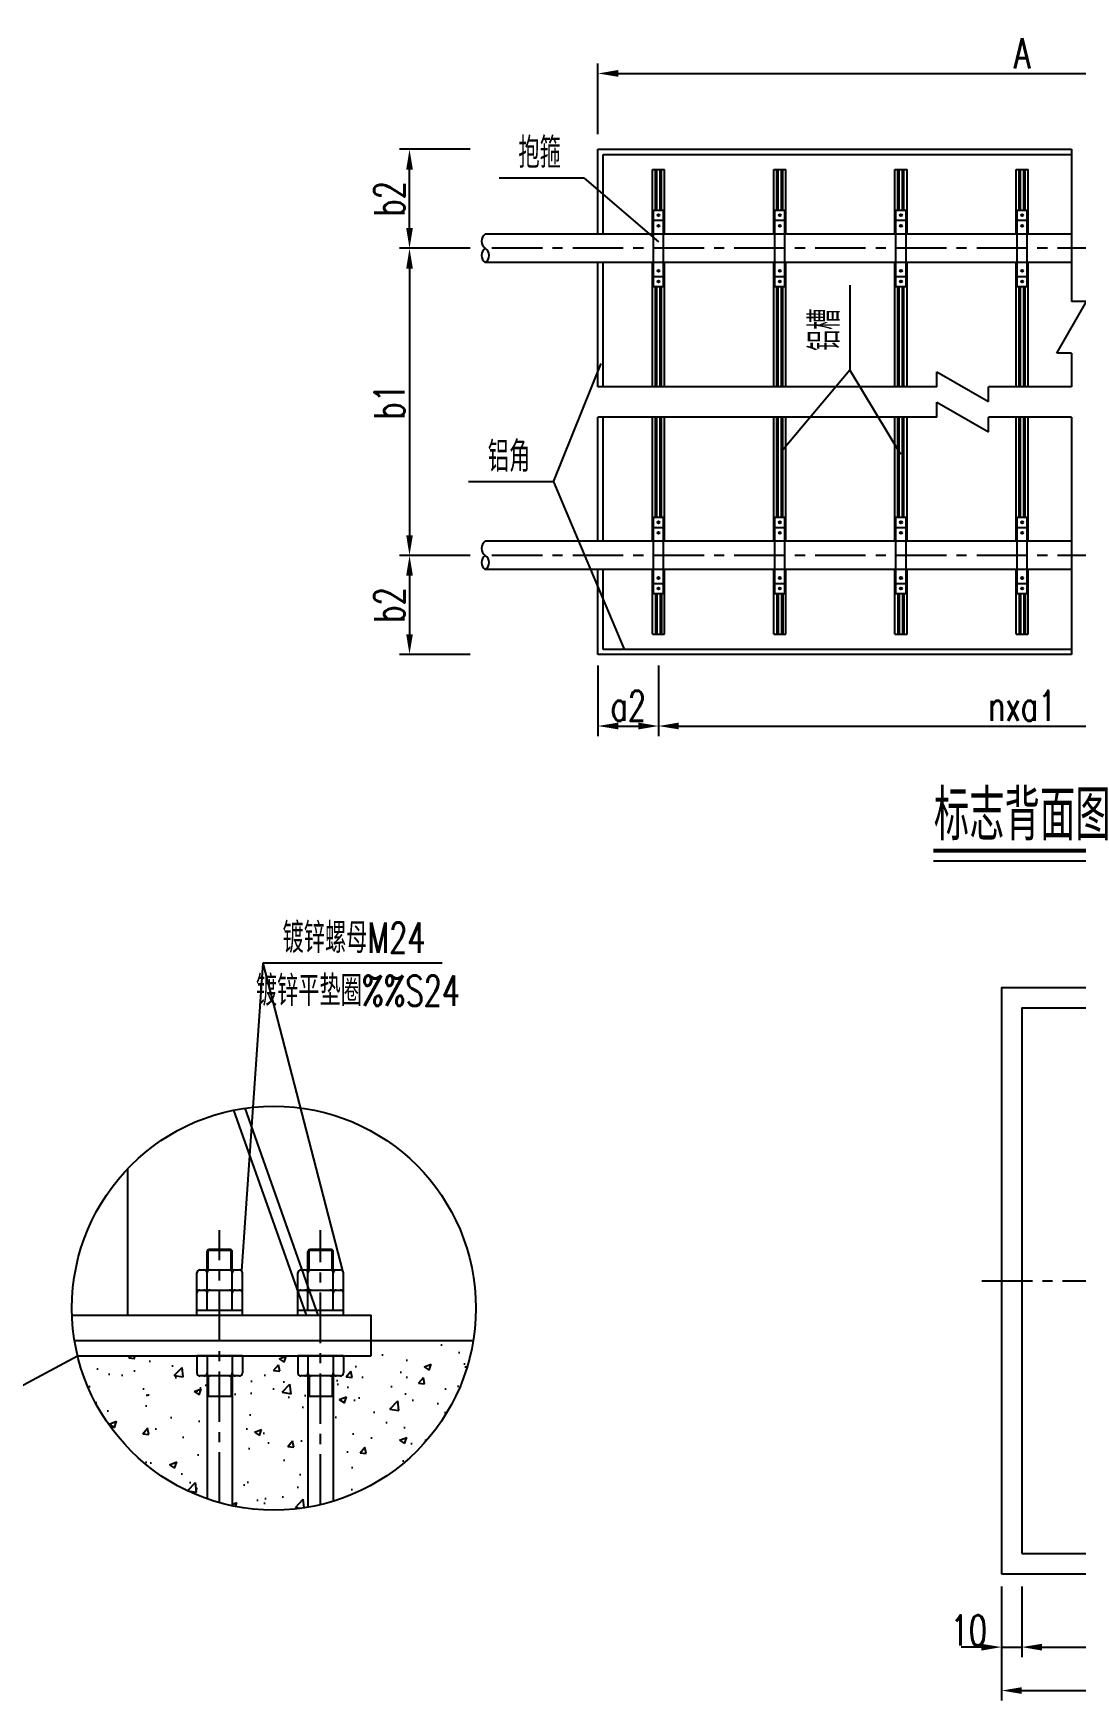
# Model space of a CAD drawing. Extents: x 4349 to 271026, y -15323 to -8945.
# Drawn here: x 5131.4 to 5234.6, y -14246.5 to -14081.5 of the extents above; entities that cross this region are included whole.
import ezdxf
from ezdxf.enums import TextEntityAlignment as Align

# ---------------------------------------------------------------- set-up
doc = ezdxf.new("R2010")
doc.units = 0
doc.header["$LTSCALE"] = 2
doc.header["$PDMODE"] = 32
doc.header["$PDSIZE"] = 0.3
doc.linetypes.add('CENTERX2', pattern=[4, 2.5, -0.5, 0.5, -0.5])
doc.layers.get('DEFPOINTS').update_dxf_attribs({"linetype": 'CONTINUOUS'})
for name, color, linetype in [('中线', 2, 'CENTERX2'), ('尺寸标注', 4, 'CONTINUOUS'), ('文字', 7, 'CONTINUOUS'), ('文字符号', 7, 'CONTINUOUS'), ('结构2', 7, 'CONTINUOUS'), ('结构3', 1, 'CONTINUOUS')]:
    doc.layers.add(name, color=color, linetype=linetype)
doc.styles.get("Standard").update_dxf_attribs({"font": 'simplex1.shx', "width": 0.7, "bigfont": 'hztxt.shx'})
doc.dimstyles.new('1：10', dxfattribs={"dimtxt": 3, "dimasz": 2, "dimexe": 1, "dimexo": 1, "dimgap": 0.5, "dimtad": 1, "dimrnd": 0.0095, "dimdsep": 46, "dimtxsty": 'Standard', "dimcen": 0.09, "dimclrd": 256, "dimclre": 256, "dimadec": 0, "dimazin": 0, "dimtfac": 1, "dimtix": 1, "dimtmove": 2, "dimatfit": 3, "dimfxl": 0, "dimtolj": 1, "dimtzin": 0, "dimarcsym": 0})
doc.dimstyles.new('比例：1：50（mm)', dxfattribs={"dimtxt": 3, "dimasz": 2, "dimexe": 1, "dimexo": 1, "dimgap": 0.5, "dimtad": 1, "dimlfac": 5, "dimrnd": 0.0095, "dimdsep": 46, "dimtxsty": 'Standard', "dimcen": 0.09, "dimclrd": 256, "dimclre": 256, "dimclrt": 256, "dimadec": 0, "dimazin": 0, "dimtfac": 1, "dimtix": 1, "dimtmove": 2, "dimatfit": 3, "dimfxl": 0, "dimtolj": 1, "dimtzin": 0, "dimarcsym": 0})

# ---------------------------------------------------------------- blocks, each defined once
blk = doc.blocks.new('*D890')
at = {"layer": 'DEFPOINTS', "color": 0, "linetype": 'Continuous'}
for p in [(5229.25, -14231.94), (5227.25, -14233.94), (5229.25, -14241.21)]:
    blk.add_point(p, dxfattribs=at)
at = {"layer": '尺寸标注', "linetype": 'Continuous', "lineweight": -2}
for p, q in [((5227.25, -14235.21), (5227.25, -14242.21)), ((5229.25, -14235.21), (5229.25, -14242.21)), ((5225.25, -14241.21), (5223.25, -14241.21)), ((5227.25, -14241.21), (5229.25, -14241.21)), ((5231.25, -14241.21), (5233.25, -14241.21))]:
    blk.add_line(p, q, dxfattribs=at)
at = {"layer": '尺寸标注', "linetype": 'Continuous'}
for points in [[(5225.25, -14240.88), (5225.25, -14241.55), (5227.25, -14241.21)], [(5231.25, -14240.88), (5231.25, -14241.55), (5229.25, -14241.21)]]:
    blk.add_solid(points, dxfattribs=at)
at = {"layer": '尺寸标注', "linetype": 'Continuous', "insert": (5224.01, -14239.56), "char_height": 3, "attachment_point": 5}
blk.add_mtext('\\A1;10', dxfattribs=at)
blk = doc.blocks.new('*D891')
at = {"layer": 'DEFPOINTS', "color": 0, "linetype": 'Continuous'}
for p in [(5229.25, -14231.94), (5264.25, -14231.94), (5264.25, -14241.21)]:
    blk.add_point(p, dxfattribs=at)
at = {"layer": '尺寸标注', "linetype": 'Continuous', "lineweight": -2}
for p, q in [((5229.25, -14235.21), (5229.25, -14242.21)), ((5264.25, -14235.21), (5264.25, -14242.21)), ((5231.25, -14241.21), (5262.25, -14241.21))]:
    blk.add_line(p, q, dxfattribs=at)
at = {"layer": '尺寸标注', "linetype": 'Continuous'}
for points in [[(5231.25, -14240.88), (5231.25, -14241.55), (5229.25, -14241.21)], [(5262.25, -14240.88), (5262.25, -14241.55), (5264.25, -14241.21)]]:
    blk.add_solid(points, dxfattribs=at)
at = {"layer": '尺寸标注', "linetype": 'Continuous', "insert": (5246.75, -14239.21), "char_height": 3, "attachment_point": 5}
blk.add_mtext('\\A1;175', dxfattribs=at)
blk = doc.blocks.new('*D893')
at = {"layer": 'DEFPOINTS', "color": 0, "linetype": 'Continuous'}
for p in [(5227.25, -14233.94), (5266.25, -14233.94), (5266.25, -14245.51)]:
    blk.add_point(p, dxfattribs=at)
at = {"layer": '尺寸标注', "linetype": 'Continuous', "lineweight": -2}
for p, q in [((5227.25, -14239.51), (5227.25, -14246.51)), ((5266.25, -14239.51), (5266.25, -14246.51)), ((5229.25, -14245.51), (5264.25, -14245.51))]:
    blk.add_line(p, q, dxfattribs=at)
at = {"layer": '尺寸标注', "linetype": 'Continuous'}
for points in [[(5229.25, -14245.18), (5229.25, -14245.84), (5227.25, -14245.51)], [(5264.25, -14245.18), (5264.25, -14245.84), (5266.25, -14245.51)]]:
    blk.add_solid(points, dxfattribs=at)
at = {"layer": '尺寸标注', "linetype": 'Continuous', "insert": (5246.75, -14243.51), "char_height": 3, "attachment_point": 5}
blk.add_mtext('\\A1;195', dxfattribs=at)
blk = doc.blocks.new('*D858')
at = {"layer": 'DEFPOINTS', "color": 0, "linetype": 'Continuous'}
for p in [(5271.29, -14085.43), (5187.29, -14092.94), (5271.29, -14092.94)]:
    blk.add_point(p, dxfattribs=at)
at = {"layer": '尺寸标注', "linetype": 'Continuous', "lineweight": -2}
for p, q in [((5187.29, -14091.43), (5187.29, -14084.43)), ((5271.29, -14091.43), (5271.29, -14084.43)), ((5189.29, -14085.43), (5269.29, -14085.43))]:
    blk.add_line(p, q, dxfattribs=at)
at = {"layer": '尺寸标注', "linetype": 'Continuous'}
for points in [[(5189.29, -14085.09), (5189.29, -14085.76), (5187.29, -14085.43)], [(5269.29, -14085.09), (5269.29, -14085.76), (5271.29, -14085.43)]]:
    blk.add_solid(points, dxfattribs=at)
at = {"layer": '尺寸标注', "color": 0, "linetype": 'Continuous', "insert": (5229.29, -14083.43), "char_height": 3, "attachment_point": 5}
blk.add_mtext('\\A1;A', dxfattribs=at)
blk = doc.blocks.new('*D860')
at = {"layer": 'DEFPOINTS', "color": 0, "linetype": 'Continuous'}
for p in [(5168.63, -14092.94), (5187.33, -14092.94), (5187.33, -14102.74)]:
    blk.add_point(p, dxfattribs=at)
at = {"layer": '尺寸标注', "linetype": 'Continuous', "lineweight": -2}
for p, q in [((5174.63, -14092.94), (5167.63, -14092.94)), ((5168.63, -14100.74), (5168.63, -14094.94)), ((5174.63, -14102.74), (5167.63, -14102.74))]:
    blk.add_line(p, q, dxfattribs=at)
at = {"layer": '尺寸标注', "linetype": 'Continuous'}
for points in [[(5168.3, -14094.94), (5168.96, -14094.94), (5168.63, -14092.94)], [(5168.3, -14100.74), (5168.96, -14100.74), (5168.63, -14102.74)]]:
    blk.add_solid(points, dxfattribs=at)
at = {"layer": '尺寸标注', "color": 0, "linetype": 'Continuous', "insert": (5166.63, -14097.84), "char_height": 3, "attachment_point": 5, "rotation": 90}
blk.add_mtext('\\A1;b2', dxfattribs=at)
blk = doc.blocks.new('*D861')
at = {"layer": 'DEFPOINTS', "color": 0, "linetype": 'Continuous'}
for p in [(5187.33, -14102.74), (5168.63, -14133.14), (5187.33, -14133.14)]:
    blk.add_point(p, dxfattribs=at)
at = {"layer": '尺寸标注', "linetype": 'Continuous', "lineweight": -2}
for p, q in [((5174.63, -14102.74), (5167.63, -14102.74)), ((5168.63, -14104.74), (5168.63, -14131.14)), ((5174.63, -14133.14), (5167.63, -14133.14))]:
    blk.add_line(p, q, dxfattribs=at)
at = {"layer": '尺寸标注', "linetype": 'Continuous'}
for points in [[(5168.3, -14104.74), (5168.96, -14104.74), (5168.63, -14102.74)], [(5168.3, -14131.14), (5168.96, -14131.14), (5168.63, -14133.14)]]:
    blk.add_solid(points, dxfattribs=at)
at = {"layer": '尺寸标注', "color": 0, "linetype": 'Continuous', "insert": (5166.63, -14117.94), "char_height": 3, "attachment_point": 5, "rotation": 90}
blk.add_mtext('\\A1;b1', dxfattribs=at)
blk = doc.blocks.new('*D862')
at = {"layer": 'DEFPOINTS', "color": 0, "linetype": 'Continuous'}
for p in [(5187.38, -14133.14), (5168.63, -14142.94), (5187.38, -14142.94)]:
    blk.add_point(p, dxfattribs=at)
at = {"layer": '尺寸标注', "linetype": 'Continuous', "lineweight": -2}
for p, q in [((5174.63, -14133.14), (5167.63, -14133.14)), ((5168.63, -14135.14), (5168.63, -14140.94)), ((5174.63, -14142.94), (5167.63, -14142.94))]:
    blk.add_line(p, q, dxfattribs=at)
at = {"layer": '尺寸标注', "linetype": 'Continuous'}
for points in [[(5168.3, -14135.14), (5168.96, -14135.14), (5168.63, -14133.14)], [(5168.3, -14140.94), (5168.96, -14140.94), (5168.63, -14142.94)]]:
    blk.add_solid(points, dxfattribs=at)
at = {"layer": '尺寸标注', "color": 0, "linetype": 'Continuous', "insert": (5166.63, -14138.04), "char_height": 3, "attachment_point": 5, "rotation": 90}
blk.add_mtext('\\A1;b2', dxfattribs=at)
blk = doc.blocks.new('*D863')
at = {"layer": 'DEFPOINTS', "color": 0, "linetype": 'Continuous'}
for p in [(5193.29, -14140.94), (5187.29, -14142.94), (5193.29, -14150.03)]:
    blk.add_point(p, dxfattribs=at)
at = {"layer": '尺寸标注', "linetype": 'Continuous', "lineweight": -2}
for p, q in [((5187.29, -14144.03), (5187.29, -14151.03)), ((5193.29, -14144.03), (5193.29, -14151.03)), ((5189.29, -14150.03), (5191.29, -14150.03))]:
    blk.add_line(p, q, dxfattribs=at)
at = {"layer": '尺寸标注', "linetype": 'Continuous'}
for points in [[(5189.29, -14149.69), (5189.29, -14150.36), (5187.29, -14150.03)], [(5191.29, -14149.69), (5191.29, -14150.36), (5193.29, -14150.03)]]:
    blk.add_solid(points, dxfattribs=at)
at = {"layer": '尺寸标注', "color": 0, "linetype": 'Continuous', "insert": (5190.29, -14148.03), "char_height": 3, "attachment_point": 5}
blk.add_mtext('\\A1;a2', dxfattribs=at)
blk = doc.blocks.new('*D864')
at = {"layer": 'DEFPOINTS', "color": 0, "linetype": 'Continuous'}
for p in [(5193.29, -14140.94), (5265.29, -14140.94), (5265.29, -14150.03)]:
    blk.add_point(p, dxfattribs=at)
at = {"layer": '尺寸标注', "linetype": 'Continuous', "lineweight": -2}
for p, q in [((5193.29, -14144.03), (5193.29, -14151.03)), ((5265.29, -14144.03), (5265.29, -14151.03)), ((5195.29, -14150.03), (5263.29, -14150.03))]:
    blk.add_line(p, q, dxfattribs=at)
at = {"layer": '尺寸标注', "linetype": 'Continuous'}
for points in [[(5195.29, -14149.69), (5195.29, -14150.36), (5193.29, -14150.03)], [(5263.29, -14149.69), (5263.29, -14150.36), (5265.29, -14150.03)]]:
    blk.add_solid(points, dxfattribs=at)
at = {"layer": '尺寸标注', "color": 0, "linetype": 'Continuous', "insert": (5229.29, -14148.03), "char_height": 3, "attachment_point": 5}
blk.add_mtext('\\A1;nxa1', dxfattribs=at)

msp = doc.modelspace()

# ---------------------------------------------------------------- hatches: boundary and pattern name
at = {"layer": '尺寸标注'}
h = msp.add_hatch(dxfattribs=at)
h.set_pattern_fill('AR-CONC', color=256, style=0)
h.set_pattern_definition([(50, (4622.846, -13508.6204), (7.1726, -0.62752), [0.75, -8.25]), (355, (4622.846, -13508.6204), (-1.387513, 7.52192), [0.6, -6.6]), (100.4514, (4623.4435, -13508.673), (5.785094, 6.894395), [0.6374, -7.01142]), (46.1842, (4622.846, -13506.62), (10.67241, -1.65519), [1.125, -12.375]), (96.6356, (4623.735, -13506.758), (9.34663, 9.74118), [0.9561, -10.51713]), (351.1842, (4622.846, -13506.62), (9.34662, 9.74119), [0.9, -9.9]), (21, (4623.846, -13507.1204), (5.96907, -4.02619), [0.75, -8.25]), (326, (4623.846, -13507.1204), (2.433153, 7.2515), [0.6, -6.6]), (71.4514, (4624.343, -13507.456), (8.402226, 3.225305), [0.6374, -7.01142]), (37.5, (4622.8458, -13508.6204), (0.1215986, 3.3289385), [0, -6.52, 0, -6.7, 0, -6.625]), (7.5, (4622.8458, -13508.6204), (2.630695, 3.944117), [0, -3.82, 0, -6.37, 0, -2.525]), (327.5, (4620.6158, -13508.6204), (5.338224, -0.225549), [0, -2.5, 0, -7.8, 0, -10.35]), (317.5, (4619.616, -13508.6204), (5.831862, 1.00105), [0, -3.25, 0, -5.18, 0, -7.35])])
h.paths.add_polyline_path([(5161.07793, -14226.77172, 0.2852462), (5174.94289, -14210.86305), (5164.82793, -14210.86305), (5164.82793, -14212.36305), (5162.07793, -14212.36305), (5162.07793, -14214.06305, -0.414213562), (5161.77793, -14214.36305), (5161.07793, -14214.36305)])
h.paths.add_polyline_path([(5158.57793, -14214.36305), (5157.87793, -14214.36305, -0.414213562), (5157.57793, -14214.06305), (5157.57793, -14212.36305), (5152.07793, -14212.36305), (5152.07793, -14214.06305, -0.414213562), (5151.77793, -14214.36305), (5151.07793, -14214.36305), (5151.07793, -14227.22456, 0.094606243), (5158.57793, -14227.36738)])
h.paths.add_polyline_path([(5148.57793, -14214.36305), (5147.87793, -14214.36305, -0.414213562), (5147.57793, -14214.06305), (5147.57793, -14212.36305), (5135.76415, -14212.36305, 0.254158443), (5148.57793, -14226.52557)])

# ---------------------------------------------------------------- linework, layer by layer
at = {"layer": '中线'}
for p, q in [((5269.78976, -14102.74094), (5176.1327, -14102.74094)), ((5269.78976, -14133.14094), (5176.1327, -14133.14094)), ((5149.82793, -14226.91884), (5149.82793, -14199.92166)), ((5159.82793, -14227.11203), (5159.82793, -14199.92166)), ((5225.299, -14204.94161), (5267.199, -14204.94161))]:
    msp.add_line(p, q, dxfattribs=at)
at = {"layer": '尺寸标注', "linetype": 'Continuous'}
for p, q in [((5234.18746, -14092.94094), (5234.18746, -14108.00155)), ((5234.18746, -14113.11675), (5234.18746, -14116.44094)), ((5234.18746, -14119.44094), (5234.18746, -14142.94094))]:
    msp.add_line(p, q, dxfattribs=at)
at = {"layer": '尺寸标注', "linetype": 'ByBlock'}
for p, q in [((5232.72126, -14113.11675), (5235.65365, -14108.00155)), ((5235.65365, -14108.00155), (5234.18746, -14108.00155)), ((5234.18746, -14113.11675), (5232.72126, -14113.11675)), ((5212.22458, -14114.81099), (5205.46379, -14122.85912)), ((5220.82708, -14116.44094), (5220.82708, -14114.97474)), ((5220.82708, -14114.97474), (5225.94229, -14117.90714)), ((5220.82708, -14116.44094), (5187.28976, -14116.44094)), ((5234.18746, -14116.44094), (5225.94229, -14116.44094)), ((5225.94229, -14117.90714), (5225.94229, -14116.44094)), ((5220.82708, -14119.44094), (5220.82708, -14117.97474)), ((5220.82708, -14117.97474), (5225.94229, -14120.90714)), ((5220.82708, -14119.44094), (5187.28976, -14119.44094)), ((5234.18746, -14119.44094), (5225.94229, -14119.44094)), ((5225.94229, -14120.90714), (5225.94229, -14119.44094))]:
    msp.add_line(p, q, dxfattribs=at)
at = {"layer": '尺寸标注'}
for p, q in [((5212.22458, -14114.81099), (5217.24483, -14123.1026)), ((5182.89459, -14125.86611), (5189.85621, -14142.34094))]:
    msp.add_line(p, q, dxfattribs=at)
at = {"layer": '文字'}
msp.add_line((5220.5025, -14163.37707), (5238.08623, -14163.37707), dxfattribs=at)
at = {"layer": '文字', "const_width": 0.4}
msp.add_lwpolyline([(5220.5025, -14162.37707), (5238.08623, -14162.37707)], dxfattribs=at)
at = {"layer": '文字符号'}
for p, q in [((5185.92369, -14095.77891), (5177.50683, -14095.77891)), ((5185.92369, -14095.77891), (5193.2692, -14102.10553)), ((5212.22458, -14106.39414), (5212.22458, -14114.81099)), ((5182.89459, -14125.86611), (5187.59801, -14114.14366)), ((5182.89459, -14125.86611), (5174.47773, -14125.86611)), ((5154.10496, -14173.4951), (5151.99006, -14203.95092)), ((5154.10496, -14173.4951), (5161.99006, -14203.95092)), ((5171.84888, -14173.4951), (5154.10496, -14173.4951)), ((5164.82793, -14210.86305), (5174.94289, -14210.86305)), ((5098.11598, -14232.49813), (5135.76415, -14212.36305))]:
    msp.add_line(p, q, dxfattribs=at)
msp.add_circle((5155.20196, -14207.65437), 20, dxfattribs=at)
at = {"layer": '结构2'}
for p, q in [((5187.78976, -14093.44094), (5234.18746, -14093.44094)), ((5187.78976, -14101.34094), (5187.78976, -14093.44094)), ((5192.68976, -14101.34094), (5192.68976, -14094.94094)), ((5192.68976, -14094.94094), (5193.88976, -14094.94094)), ((5192.98976, -14098.96094), (5192.98976, -14094.94094)), ((5193.12476, -14098.96094), (5193.12476, -14094.94094)), ((5193.45476, -14098.96094), (5193.45476, -14094.94094)), ((5193.58976, -14098.96094), (5193.58976, -14094.94094)), ((5193.88976, -14101.34094), (5193.88976, -14094.94094)), ((5204.68976, -14094.94094), (5205.88976, -14094.94094)), ((5204.68976, -14101.34094), (5204.68976, -14094.94094)), ((5204.98976, -14098.96094), (5204.98976, -14094.94094)), ((5205.12476, -14098.96094), (5205.12476, -14094.94094)), ((5205.45476, -14098.96094), (5205.45476, -14094.94094)), ((5205.58976, -14098.96094), (5205.58976, -14094.94094)), ((5205.88976, -14101.34094), (5205.88976, -14094.94094)), ((5216.68976, -14094.94094), (5217.88976, -14094.94094)), ((5216.68976, -14101.34094), (5216.68976, -14094.94094)), ((5216.98976, -14098.96094), (5216.98976, -14094.94094)), ((5217.12476, -14098.96094), (5217.12476, -14094.94094)), ((5217.45476, -14098.96094), (5217.45476, -14094.94094)), ((5217.58976, -14098.96094), (5217.58976, -14094.94094)), ((5217.88976, -14101.34094), (5217.88976, -14094.94094)), ((5228.68976, -14094.94094), (5229.88976, -14094.94094)), ((5228.68976, -14101.34094), (5228.68976, -14094.94094)), ((5228.98976, -14098.96094), (5228.98976, -14094.94094)), ((5229.12476, -14098.96094), (5229.12476, -14094.94094)), ((5229.45476, -14098.96094), (5229.45476, -14094.94094)), ((5229.58976, -14098.96094), (5229.58976, -14094.94094)), ((5229.88976, -14101.34094), (5229.88976, -14094.94094)), ((5192.78976, -14106.52094), (5192.78976, -14098.96094)), ((5192.78976, -14098.96094), (5193.78976, -14098.96094)), ((5192.78976, -14099.96094), (5193.78976, -14099.96094)), ((5193.78976, -14106.52094), (5193.78976, -14098.96094)), ((5204.78976, -14098.96094), (5205.78976, -14098.96094)), ((5204.78976, -14106.52094), (5204.78976, -14098.96094)), ((5204.78976, -14099.96094), (5205.78976, -14099.96094)), ((5205.78976, -14106.52094), (5205.78976, -14098.96094)), ((5216.78976, -14098.96094), (5217.78976, -14098.96094)), ((5216.78976, -14106.52094), (5216.78976, -14098.96094)), ((5216.78976, -14099.96094), (5217.78976, -14099.96094)), ((5217.78976, -14106.52094), (5217.78976, -14098.96094)), ((5228.78976, -14098.96094), (5229.78976, -14098.96094)), ((5228.78976, -14106.52094), (5228.78976, -14098.96094)), ((5228.78976, -14099.96094), (5229.78976, -14099.96094)), ((5229.78976, -14106.52094), (5229.78976, -14098.96094)), ((5187.78976, -14116.44094), (5187.78976, -14104.14094)), ((5192.68976, -14116.44094), (5192.68976, -14104.14094)), ((5193.88976, -14116.44094), (5193.88976, -14104.14094)), ((5204.68976, -14116.44094), (5204.68976, -14104.14094)), ((5205.88976, -14116.44094), (5205.88976, -14104.14094)), ((5216.68976, -14116.44094), (5216.68976, -14104.14094)), ((5217.88976, -14116.44094), (5217.88976, -14104.14094)), ((5228.68976, -14116.44094), (5228.68976, -14104.14094)), ((5229.88976, -14116.44094), (5229.88976, -14104.14094)), ((5192.78976, -14105.52094), (5193.78976, -14105.52094)), ((5192.78976, -14106.52094), (5193.78976, -14106.52094)), ((5192.98976, -14116.44094), (5192.98976, -14106.52094)), ((5193.12476, -14116.44094), (5193.12476, -14106.52094)), ((5193.45476, -14116.44094), (5193.45476, -14106.52094)), ((5193.58976, -14116.44094), (5193.58976, -14106.52094)), ((5204.78976, -14105.52094), (5205.78976, -14105.52094)), ((5204.78976, -14106.52094), (5205.78976, -14106.52094)), ((5204.98976, -14116.44094), (5204.98976, -14106.52094)), ((5205.12476, -14116.44094), (5205.12476, -14106.52094)), ((5205.45476, -14116.44094), (5205.45476, -14106.52094)), ((5205.58976, -14116.44094), (5205.58976, -14106.52094)), ((5216.78976, -14105.52094), (5217.78976, -14105.52094)), ((5216.78976, -14106.52094), (5217.78976, -14106.52094)), ((5216.98976, -14116.44094), (5216.98976, -14106.52094)), ((5217.12476, -14116.44094), (5217.12476, -14106.52094)), ((5217.45476, -14116.44094), (5217.45476, -14106.52094)), ((5217.58976, -14116.44094), (5217.58976, -14106.52094)), ((5228.78976, -14105.52094), (5229.78976, -14105.52094)), ((5228.78976, -14106.52094), (5229.78976, -14106.52094)), ((5228.98976, -14116.44094), (5228.98976, -14106.52094)), ((5229.12476, -14116.44094), (5229.12476, -14106.52094)), ((5229.45476, -14116.44094), (5229.45476, -14106.52094)), ((5229.58976, -14116.44094), (5229.58976, -14106.52094)), ((5187.78976, -14131.74094), (5187.78976, -14119.44094)), ((5192.68976, -14131.74094), (5192.68976, -14119.44094)), ((5192.98976, -14129.36094), (5192.98976, -14119.44094)), ((5193.12476, -14129.36094), (5193.12476, -14119.44094)), ((5193.45476, -14129.36094), (5193.45476, -14119.44094)), ((5193.58976, -14129.36094), (5193.58976, -14119.44094)), ((5193.88976, -14131.74094), (5193.88976, -14119.44094)), ((5204.68976, -14131.74094), (5204.68976, -14119.44094)), ((5204.98976, -14129.36094), (5204.98976, -14119.44094)), ((5205.12476, -14129.36094), (5205.12476, -14119.44094)), ((5205.45476, -14129.36094), (5205.45476, -14119.44094)), ((5205.58976, -14129.36094), (5205.58976, -14119.44094)), ((5205.88976, -14131.74094), (5205.88976, -14119.44094)), ((5216.68976, -14131.74094), (5216.68976, -14119.44094)), ((5216.98976, -14129.36094), (5216.98976, -14119.44094)), ((5217.12476, -14129.36094), (5217.12476, -14119.44094)), ((5217.45476, -14129.36094), (5217.45476, -14119.44094)), ((5217.58976, -14129.36094), (5217.58976, -14119.44094)), ((5217.88976, -14131.74094), (5217.88976, -14119.44094)), ((5228.68976, -14131.74094), (5228.68976, -14119.44094)), ((5228.98976, -14129.36094), (5228.98976, -14119.44094)), ((5229.12476, -14129.36094), (5229.12476, -14119.44094)), ((5229.45476, -14129.36094), (5229.45476, -14119.44094)), ((5229.58976, -14129.36094), (5229.58976, -14119.44094)), ((5229.88976, -14131.74094), (5229.88976, -14119.44094)), ((5192.78976, -14129.36094), (5193.78976, -14129.36094)), ((5192.78976, -14136.92094), (5192.78976, -14129.36094)), ((5193.78976, -14136.92094), (5193.78976, -14129.36094)), ((5204.78976, -14136.92094), (5204.78976, -14129.36094)), ((5204.78976, -14129.36094), (5205.78976, -14129.36094)), ((5205.78976, -14136.92094), (5205.78976, -14129.36094)), ((5216.78976, -14136.92094), (5216.78976, -14129.36094)), ((5216.78976, -14129.36094), (5217.78976, -14129.36094)), ((5217.78976, -14136.92094), (5217.78976, -14129.36094)), ((5228.78976, -14136.92094), (5228.78976, -14129.36094)), ((5228.78976, -14129.36094), (5229.78976, -14129.36094)), ((5229.78976, -14136.92094), (5229.78976, -14129.36094)), ((5192.78976, -14130.36094), (5193.78976, -14130.36094)), ((5204.78976, -14130.36094), (5205.78976, -14130.36094)), ((5216.78976, -14130.36094), (5217.78976, -14130.36094)), ((5228.78976, -14130.36094), (5229.78976, -14130.36094)), ((5187.78976, -14142.44094), (5187.78976, -14134.54094)), ((5192.68976, -14140.94094), (5192.68976, -14134.54094)), ((5193.88976, -14140.94094), (5193.88976, -14134.54094)), ((5204.68976, -14140.94094), (5204.68976, -14134.54094)), ((5205.88976, -14140.94094), (5205.88976, -14134.54094)), ((5216.68976, -14140.94094), (5216.68976, -14134.54094)), ((5217.88976, -14140.94094), (5217.88976, -14134.54094)), ((5228.68976, -14140.94094), (5228.68976, -14134.54094)), ((5229.88976, -14140.94094), (5229.88976, -14134.54094)), ((5192.78976, -14135.92094), (5193.78976, -14135.92094)), ((5204.78976, -14135.92094), (5205.78976, -14135.92094)), ((5216.78976, -14135.92094), (5217.78976, -14135.92094)), ((5228.78976, -14135.92094), (5229.78976, -14135.92094)), ((5192.78976, -14136.92094), (5193.78976, -14136.92094)), ((5192.98976, -14136.92094), (5192.98976, -14140.94094)), ((5193.12476, -14136.92094), (5193.12476, -14140.94094)), ((5193.45476, -14136.92094), (5193.45476, -14140.94094)), ((5193.58976, -14136.92094), (5193.58976, -14140.94094)), ((5204.78976, -14136.92094), (5205.78976, -14136.92094)), ((5204.98976, -14136.92094), (5204.98976, -14140.94094)), ((5205.12476, -14136.92094), (5205.12476, -14140.94094)), ((5205.45476, -14136.92094), (5205.45476, -14140.94094)), ((5205.58976, -14136.92094), (5205.58976, -14140.94094)), ((5216.78976, -14136.92094), (5217.78976, -14136.92094)), ((5216.98976, -14136.92094), (5216.98976, -14140.94094)), ((5217.12476, -14136.92094), (5217.12476, -14140.94094)), ((5217.45476, -14136.92094), (5217.45476, -14140.94094)), ((5217.58976, -14136.92094), (5217.58976, -14140.94094)), ((5228.78976, -14136.92094), (5229.78976, -14136.92094)), ((5228.98976, -14136.92094), (5228.98976, -14140.94094)), ((5229.12476, -14136.92094), (5229.12476, -14140.94094)), ((5229.45476, -14136.92094), (5229.45476, -14140.94094)), ((5229.58976, -14136.92094), (5229.58976, -14140.94094)), ((5192.68976, -14140.94094), (5193.88976, -14140.94094)), ((5204.68976, -14140.94094), (5205.88976, -14140.94094)), ((5216.68976, -14140.94094), (5217.88976, -14140.94094)), ((5228.68976, -14140.94094), (5229.88976, -14140.94094)), ((5234.18746, -14142.44094), (5187.78976, -14142.44094)), ((5158.4304, -14208.36305), (5151.24832, -14188.04905)), ((5152.31424, -14187.86394), (5159.56177, -14208.36305)), ((5140.7388, -14208.36305), (5140.7388, -14193.84072)), ((5135.21452, -14208.36305), (5164.82793, -14208.36305)), ((5164.82793, -14212.36305), (5164.82793, -14208.36305)), ((5135.46103, -14210.86305), (5164.82793, -14210.86305)), ((5135.76415, -14212.36305), (5164.82793, -14212.36305))]:
    msp.add_line(p, q, dxfattribs=at)
msp.add_lwpolyline([(5227.25084, -14233.94345), (5266.25084, -14233.94345), (5266.25084, -14175.94345), (5227.25084, -14175.94345)], close=True, dxfattribs=at)
for centre in [(5193.28976, -14099.46094), (5205.28976, -14099.46094), (5217.28976, -14099.46094), (5229.28976, -14099.46094), (5193.28976, -14100.51094), (5205.28976, -14100.51094), (5217.28976, -14100.51094), (5229.28976, -14100.51094), (5193.28976, -14104.97094), (5205.28976, -14104.97094), (5217.28976, -14104.97094), (5229.28976, -14104.97094), (5193.28976, -14106.02094), (5205.28976, -14106.02094), (5217.28976, -14106.02094), (5229.28976, -14106.02094), (5193.28976, -14129.86094), (5205.28976, -14129.86094), (5217.28976, -14129.86094), (5229.28976, -14129.86094), (5193.28976, -14130.91094), (5205.28976, -14130.91094), (5217.28976, -14130.91094), (5229.28976, -14130.91094), (5193.28976, -14135.37094), (5193.28976, -14136.42094), (5205.28976, -14135.37094), (5205.28976, -14136.42094), (5217.28976, -14135.37094), (5217.28976, -14136.42094), (5229.28976, -14135.37094), (5229.28976, -14136.42094)]:
    msp.add_circle(centre, 0.105, dxfattribs=at)
for centre, start, end in [((5176.60671, -14102.04094), 124.1039905, 235.8960095), ((5176.60671, -14103.44094), 124.1039905, 235.8960095), ((5175.65869, -14103.44094), 304.1039905, 55.8960095), ((5176.60671, -14132.44094), 124.1039905, 235.8960095), ((5176.60671, -14133.84094), 124.1039905, 235.8960095), ((5175.65869, -14133.84094), 304.1039905, 55.8960095)]:
    msp.add_arc(centre, 0.84539, start, end, dxfattribs=at)
at = {"layer": '结构3'}
for p, q in [((5187.28976, -14092.94094), (5234.18746, -14092.94094)), ((5187.28976, -14101.34094), (5187.28976, -14092.94094)), ((5234.18746, -14101.34094), (5176.1327, -14101.34094)), ((5234.18746, -14104.14094), (5176.1327, -14104.14094)), ((5187.28976, -14116.44094), (5187.28976, -14104.14094)), ((5187.28976, -14131.74094), (5187.28976, -14119.44094)), ((5234.18746, -14131.74094), (5176.1327, -14131.74094)), ((5234.18746, -14134.54094), (5176.1327, -14134.54094)), ((5187.28976, -14142.94094), (5187.28976, -14134.54094)), ((5234.18746, -14142.94094), (5187.28976, -14142.94094)), ((5148.57793, -14205.86305), (5148.57793, -14202.06305)), ((5151.05114, -14201.96305), (5148.60473, -14201.96305)), ((5148.67793, -14203.86305), (5148.67793, -14201.88985)), ((5150.87793, -14201.86305), (5148.77793, -14201.86305)), ((5150.97793, -14203.86305), (5150.97793, -14201.88985)), ((5151.07793, -14205.86305), (5151.07793, -14202.06305)), ((5158.57793, -14205.86305), (5158.57793, -14202.06305)), ((5161.05114, -14201.96305), (5158.60473, -14201.96305)), ((5158.67793, -14203.86305), (5158.67793, -14201.88985)), ((5160.87793, -14201.86305), (5158.77793, -14201.86305)), ((5160.97793, -14203.86305), (5160.97793, -14201.88985)), ((5161.07793, -14205.86305), (5161.07793, -14202.06305)), ((5147.57793, -14208.36305), (5147.57793, -14204.16305)), ((5147.87793, -14203.86305), (5151.77793, -14203.86305)), ((5152.07793, -14208.36305), (5152.07793, -14204.16305)), ((5157.57793, -14208.36305), (5157.57793, -14204.16305)), ((5157.87793, -14203.86305), (5161.77793, -14203.86305)), ((5162.07793, -14208.36305), (5162.07793, -14204.16305)), ((5147.57793, -14205.86305), (5152.07793, -14205.86305)), ((5147.87793, -14205.86305), (5151.77793, -14205.86305)), ((5148.57793, -14205.86305), (5148.57793, -14204.66305)), ((5151.07793, -14205.86305), (5151.07793, -14204.66305)), ((5157.57793, -14205.86305), (5162.07793, -14205.86305)), ((5157.87793, -14205.86305), (5161.77793, -14205.86305)), ((5158.57793, -14205.86305), (5158.57793, -14204.66305)), ((5161.07793, -14205.86305), (5161.07793, -14204.66305)), ((5148.57793, -14207.86305), (5148.57793, -14206.16305)), ((5151.07793, -14207.86305), (5151.07793, -14206.16305)), ((5158.57793, -14207.86305), (5158.57793, -14206.16305)), ((5161.07793, -14207.86305), (5161.07793, -14206.16305)), ((5147.57793, -14207.86305), (5152.07793, -14207.86305)), ((5157.57793, -14207.86305), (5162.07793, -14207.86305)), ((5147.57793, -14212.36305), (5147.57793, -14214.06305)), ((5152.07793, -14212.36305), (5147.57793, -14212.36305)), ((5148.57793, -14212.36305), (5148.57793, -14213.56305)), ((5148.57793, -14212.36305), (5148.57793, -14226.52557)), ((5151.07793, -14212.36305), (5151.07793, -14213.56305)), ((5151.07793, -14212.36305), (5151.07793, -14227.22456)), ((5152.07793, -14212.36305), (5152.07793, -14214.06305)), ((5162.07793, -14212.36305), (5157.57793, -14212.36305)), ((5157.57793, -14212.36305), (5157.57793, -14214.06305)), ((5158.57793, -14212.36305), (5158.57793, -14227.36738)), ((5158.57793, -14212.36305), (5158.57793, -14213.56305)), ((5161.07793, -14212.36305), (5161.07793, -14226.77172)), ((5161.07793, -14212.36305), (5161.07793, -14213.56305)), ((5162.07793, -14212.36305), (5162.07793, -14214.06305)), ((5151.77793, -14214.36305), (5147.87793, -14214.36305)), ((5148.67793, -14214.36305), (5148.67793, -14216.36305)), ((5150.97793, -14214.36305), (5150.97793, -14216.36305)), ((5161.77793, -14214.36305), (5157.87793, -14214.36305)), ((5158.67793, -14214.36305), (5158.67793, -14216.36305)), ((5160.97793, -14214.36305), (5160.97793, -14216.36305)), ((5148.57793, -14216.36305), (5151.07793, -14216.36305)), ((5158.57793, -14216.36305), (5161.07793, -14216.36305))]:
    msp.add_line(p, q, dxfattribs=at)
msp.add_lwpolyline([(5229.25084, -14231.94345), (5264.25084, -14231.94345), (5264.25084, -14177.94345), (5229.25084, -14177.94345)], close=True, dxfattribs=at)
for centre, radius, start, end in [((5148.77793, -14202.06305), 0.2, 90, 180), ((5150.87793, -14202.06305), 0.2, 0, 90), ((5158.77793, -14202.06305), 0.2, 90, 180), ((5160.87793, -14202.06305), 0.2, 0, 90), ((5147.87793, -14204.16305), 0.3, 90, 180), ((5148.27793, -14204.16305), 0.3, 0, 90), ((5148.87793, -14204.16305), 0.3, 90, 180), ((5150.77793, -14204.16305), 0.3, 360, 90), ((5151.37793, -14204.16305), 0.3, 90, 180), ((5151.77793, -14204.16305), 0.3, 0, 90), ((5157.87793, -14204.16305), 0.3, 90, 180), ((5158.27793, -14204.16305), 0.3, 0, 90), ((5158.87793, -14204.16305), 0.3, 90, 180), ((5160.77793, -14204.16305), 0.3, 360, 90), ((5161.37793, -14204.16305), 0.3, 90, 180), ((5161.77793, -14204.16305), 0.3, 0, 90), ((5147.87793, -14206.16305), 0.3, 90, 180), ((5148.27793, -14206.16305), 0.3, 0, 90), ((5148.87793, -14206.16305), 0.3, 90, 180), ((5150.77793, -14206.16305), 0.3, 360, 90), ((5151.37793, -14206.16305), 0.3, 90, 180), ((5151.77793, -14206.16305), 0.3, 0, 90), ((5157.87793, -14206.16305), 0.3, 90, 180), ((5158.27793, -14206.16305), 0.3, 0, 90), ((5158.87793, -14206.16305), 0.3, 90, 180), ((5160.77793, -14206.16305), 0.3, 360, 90), ((5161.37793, -14206.16305), 0.3, 90, 180), ((5161.77793, -14206.16305), 0.3, 0, 90), ((5147.87793, -14214.06305), 0.3, 180, 270), ((5148.27793, -14214.06305), 0.3, 270, 0), ((5148.87793, -14214.06305), 0.3, 180, 270), ((5150.77793, -14214.06305), 0.3, 270, 0), ((5151.37793, -14214.06305), 0.3, 180, 270), ((5151.77793, -14214.06305), 0.3, 270, 0), ((5157.87793, -14214.06305), 0.3, 180, 270), ((5158.27793, -14214.06305), 0.3, 270, 0), ((5158.87793, -14214.06305), 0.3, 180, 270), ((5160.77793, -14214.06305), 0.3, 270, 0), ((5161.37793, -14214.06305), 0.3, 180, 270), ((5161.77793, -14214.06305), 0.3, 270, 0)]:
    msp.add_arc(centre, radius, start, end, dxfattribs=at)

# ---------------------------------------------------------------- texts
at = {"layer": '文字', "width": 0.7}
for s, height, p in [('抱箍', 3, (5181.51461, -14093.27891)), ('铝角', 3, (5178.48551, -14123.36611)), ('标志背面图', 5, (5229.29816, -14158.85496)), ('镀锌螺母M24', 3, (5163.13715, -14170.9951)), ('镀锌平垫圈%%S24', 3, (5163.52799, -14176.23671))]:
    msp.add_text(s, height=height, dxfattribs=at).set_placement(p, align=Align.MIDDLE_CENTER)
msp.add_text('铝槽', height=3, rotation=90, dxfattribs=at).set_placement((5209.72458, -14110.80321), align=Align.MIDDLE_CENTER)

# ---------------------------------------------------------------- dimensions: what is measured, and where the dimension line sits
at = {"layer": '尺寸标注', "linetype": 'Continuous'}
for base, p1, p2, text, picture, middle in [((5271.28976, -14085.42787), (5187.28976, -14092.94094), (5271.28976, -14092.94094), 'A', '*D858', (5229.28976, -14083.42787)), ((5193.28976, -14150.02799), (5187.28976, -14142.94094), (5193.28976, -14140.94094), 'a2', '*D863', (5190.28976, -14148.02799)), ((5265.28976, -14150.02799), (5193.28976, -14140.94094), (5265.28976, -14140.94094), 'nxa1', '*D864', (5229.28976, -14148.02799))]:
    dim = msp.add_linear_dim(base=base, p1=p1, p2=p2, text=text, dimstyle='1：10', dxfattribs=at)
    dim.commit()
    dim.dimension.update_dxf_attribs({"geometry": picture, "text_midpoint": middle})
for base, p1, p2, text, picture, middle in [((5168.62925, -14092.94094), (5187.32722, -14102.74094), (5187.32722, -14092.94094), 'b2', '*D860', (5166.62925, -14097.84094)), ((5168.62925, -14133.14094), (5187.33011, -14102.74094), (5187.33011, -14133.14094), 'b1', '*D861', (5166.62925, -14117.94094)), ((5168.62925, -14142.94094), (5187.38187, -14133.14094), (5187.38187, -14142.94094), 'b2', '*D862', (5166.62925, -14138.04094))]:
    dim = msp.add_linear_dim(base=base, p1=p1, p2=p2, angle=90, text=text, dimstyle='1：10', dxfattribs=at)
    dim.commit()
    dim.dimension.update_dxf_attribs({"geometry": picture, "text_midpoint": middle})
dim = msp.add_linear_dim(base=(5229.25084, -14241.21443), p1=(5227.25084, -14233.94345), p2=(5229.25084, -14231.94345), dimstyle='比例：1：50（mm)', dxfattribs=at)
dim.commit()
dim.dimension.update_dxf_attribs({"geometry": '*D890', "text_midpoint": (5224.01185, -14239.56274), "dimtype": 160})
for base, p1, p2, picture, middle in [((5264.25084, -14241.21443), (5229.25084, -14231.94345), (5264.25084, -14231.94345), '*D891', (5246.75084, -14239.21443)), ((5266.25084, -14245.50994), (5227.25084, -14233.94345), (5266.25084, -14233.94345), '*D893', (5246.75084, -14243.50994))]:
    dim = msp.add_linear_dim(base=base, p1=p1, p2=p2, dimstyle='比例：1：50（mm)', dxfattribs=at)
    dim.commit()
    dim.dimension.update_dxf_attribs({"geometry": picture, "text_midpoint": middle})

doc.saveas('drawing.dxf')
